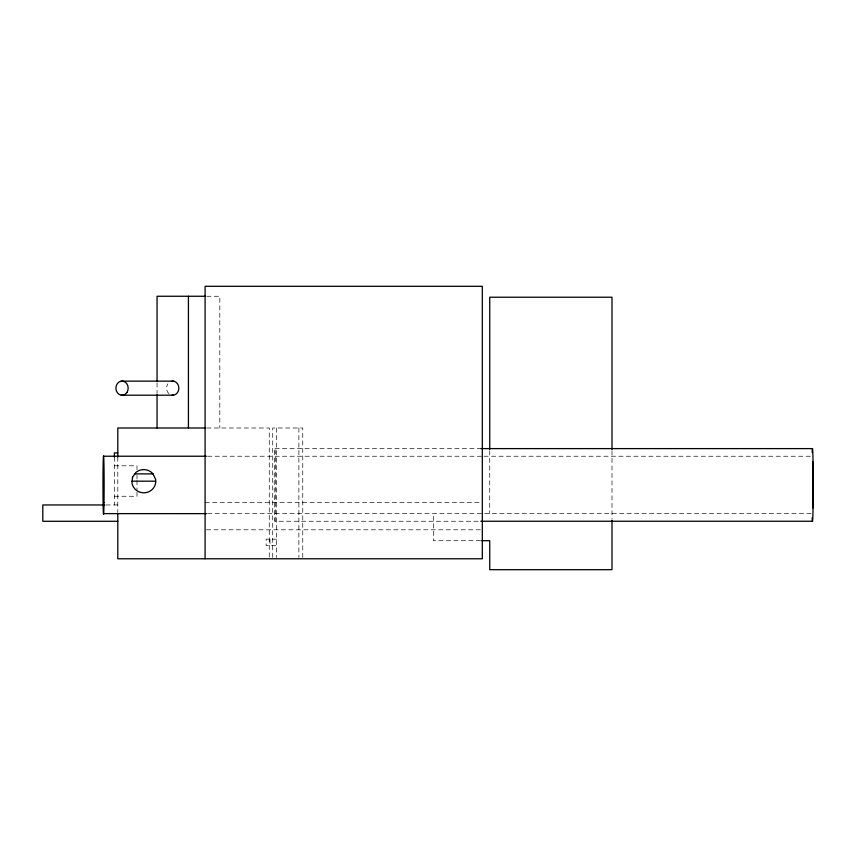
<?xml version="1.0" encoding="UTF-8"?>
<svg xmlns="http://www.w3.org/2000/svg" width="856" height="856" viewBox="0 0 856 856"><rect width="100%" height="100%" fill="white"/><g stroke="black" fill="none" stroke-linecap="round" stroke-linejoin="round"><path stroke-width="0.64" stroke-dasharray="4.28 3.21" d="M206.735 296.262L219.81 296.262L219.81 428M206.735 428L269.276 428L269.276 557.449M275.001 448.608L480.911 448.608M207.612 456.227L482.795 456.237M483.982 456.227L811.221 456.237M114.394 465.803L137.003 465.803L137.003 469.773M114.394 496.255L137.003 496.255L137.003 490.959M205.087 502.59L480.986 502.59M105.951 504.965L117.796 504.965M207.612 513.621L811.221 513.632M274.926 521.25A36.369 0.717 90 0 0 275.6 468.489A36.369 0.717 90 0 0 274.359 465.054A36.369 0.717 90 0 0 274.926 521.25L480.837 521.25M206.424 529.811L482.313 529.811M276.595 539.162L266.12 539.162L266.12 545.7L276.595 545.7M480.558 540.714L433.339 540.714L433.339 513.493M611.997 450.812L611.997 518.929M489.739 450.748L489.739 513.493M302.757 557.449L302.757 428L272.722 428L272.722 557.47M298.883 428L298.883 557.449M276.595 428L276.595 557.47M269.982 539.162L269.982 545.7M157.055 382.76L157.055 393.407M137.003 475.069L137.003 479.039M137.003 480.366L137.003 489.632M117.796 457.083L117.796 512.498M114.394 457.083L114.394 504.965M168.974 393.781A7.083 6.131 -90 0 1 167.862 383.841"/><path stroke-width="1.28" d="M205.429 296.262L157.055 296.262L157.055 381.423M121.263 381.145L173.543 381.155M121.22 395.194L173.501 395.194M205.494 428L117.796 428L117.796 457.083M480.911 448.608L812.526 448.608M117.796 452.91L114.394 452.91L114.394 457.083M103.48 456.227L206.424 456.237M134.553 473.882L153.021 473.882M131.888 481.179L155.674 481.179M104.635 504.965L42.8 504.965L42.8 521.283L117.796 521.283M103.469 513.621L206.424 513.632M480.837 521.25L812.44 521.25M481.864 540.714L489.739 540.714L489.739 569.679L611.997 569.679L611.997 520.266M611.997 449.475L611.997 297.225L489.739 297.225L489.739 449.411M205.087 558.775L205.087 286.321L482.313 286.321L482.313 558.775L117.796 558.775L117.796 513.76M188.427 296.262L188.427 428M157.055 394.734L157.055 428M171.938 381.145A7.083 6.131 -90 0 1 178.851 388.196A7.083 6.131 -90 0 1 171.906 395.194M812.162 452.482A36.369 0.717 -90 0 1 813.2 484.528A36.369 0.717 -90 0 1 812.173 517.73M812.836 461.983A28.944 0.567 -90 0 1 812.836 507.918M132.498 477.22L131.984 483.191A11.984 11.577 4.2 0 0 155.728 482.195L155.578 479.167L152.924 473.732A11.984 11.577 4.2 0 0 136.029 472.309L132.498 477.22M126.902 392.497A7.083 6.131 -90 0 0 122.868 381.155A7.083 6.131 -90 0 0 116.373 390.86A7.083 6.131 -90 0 0 126.902 392.497M104.004 502.579A28.944 0.567 -90 0 0 103.629 456.237A28.944 0.567 -90 0 0 103.02 495.977A28.944 0.567 -90 0 0 104.004 502.579"/></g></svg>
